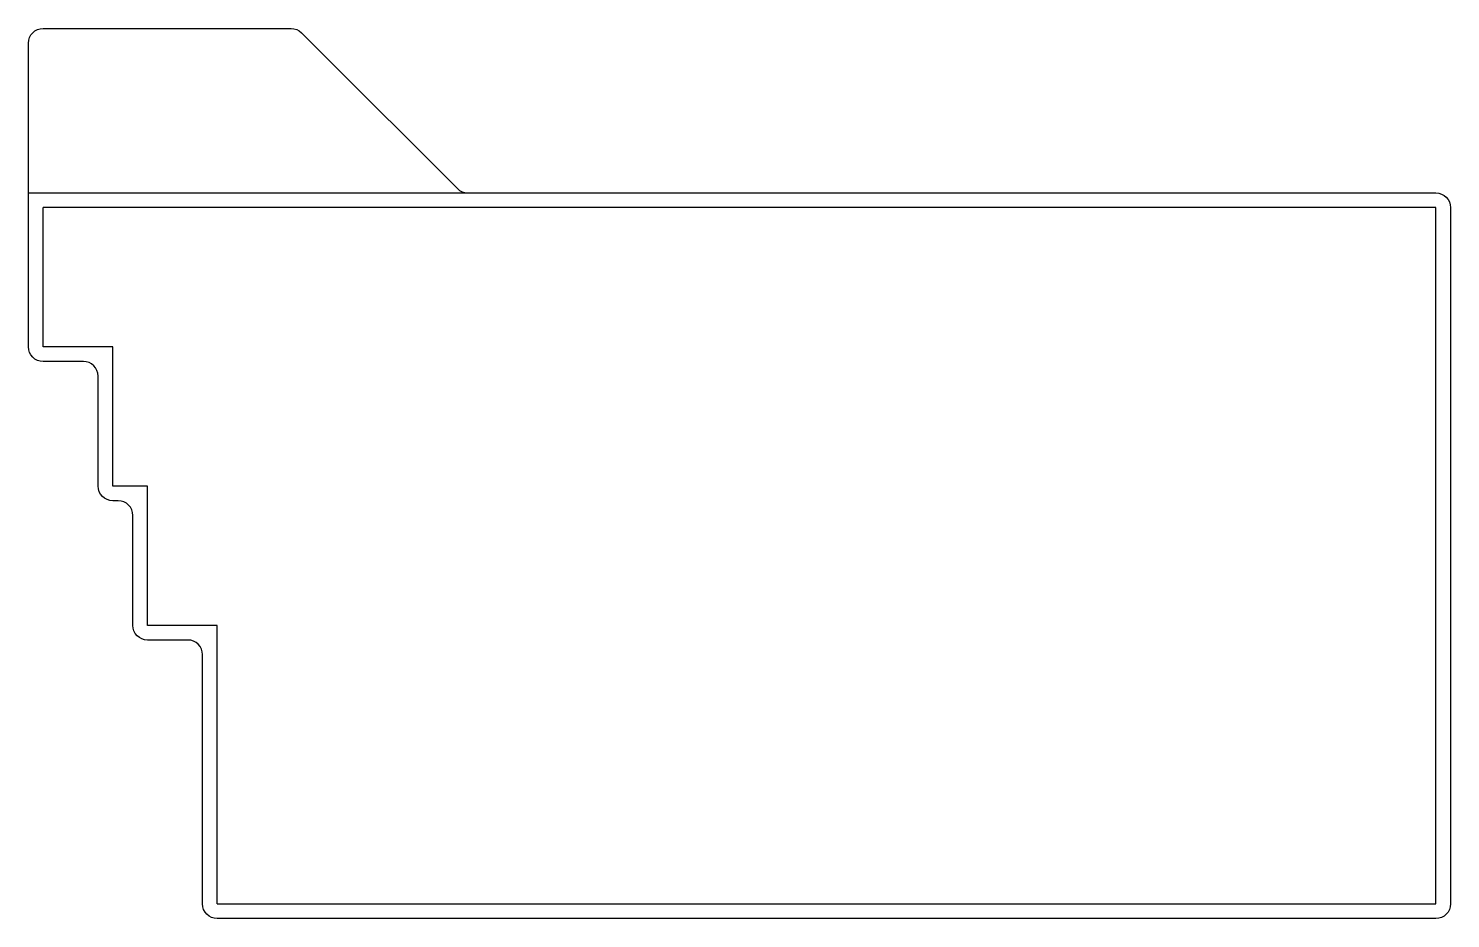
# Model space of a CAD drawing. Header units: millimetres. Extents: x -26 to 169, y -2 to 120.
import ezdxf

# ---------------------------------------------------------------- set-up
doc = ezdxf.new("R2010")
doc.units = ezdxf.units.MM
doc.layers.get('0').update_dxf_attribs({"linetype": 'CONTINUOUS'})

msp = doc.modelspace()

# ---------------------------------------------------------------- linework, layer by layer
for p, q in [((-25.81, 97.25), (33.44, 97.25)), ((33.44, 97.25), (60.54, 97.25)), ((-23.81, 76.2), (-23.81, 95.25)), ((166.69, 95.25), (-23.81, 95.25)), ((166.69, 0), (166.69, 95.25)), ((-14.29, 76.2), (-23.81, 76.2)), ((-14.29, 57.15), (-14.29, 76.2)), ((-9.53, 57.15), (-14.29, 57.15)), ((-9.53, 38.1), (-9.53, 57.15)), ((0, 38.1), (-9.53, 38.1)), ((0, 0), (0, 38.1)), ((0, 0), (166.69, 0))]:
    msp.add_line(p, q)
msp.add_lwpolyline([(-2, 0), (-2, 34.1, 0.414214), (-4, 36.1), (-9.53, 36.1, -0.414214), (-11.53, 38.1), (-11.53, 53.15, 0.414214), (-13.53, 55.15), (-14.29, 55.15, -0.414214), (-16.29, 57.15), (-16.29, 72.2, 0.414214), (-18.29, 74.2), (-23.81, 74.2, -0.414214), (-25.81, 76.2), (-25.81, 95.25), (-25.81, 97.25), (-25.81, 117.75, -0.414214), (-23.81, 119.75), (10.11, 119.75, -0.198912), (11.52, 119.16), (14.27, 116.42), (32.85, 97.84, 0.198912), (34.27, 97.25), (109.44, 97.25), (166.69, 97.25, -0.414214), (168.69, 95.25), (168.69, 0, -0.414214), (166.69, -2), (0, -2, -0.414214)], format="xyb", close=True)

doc.saveas('drawing.dxf')
